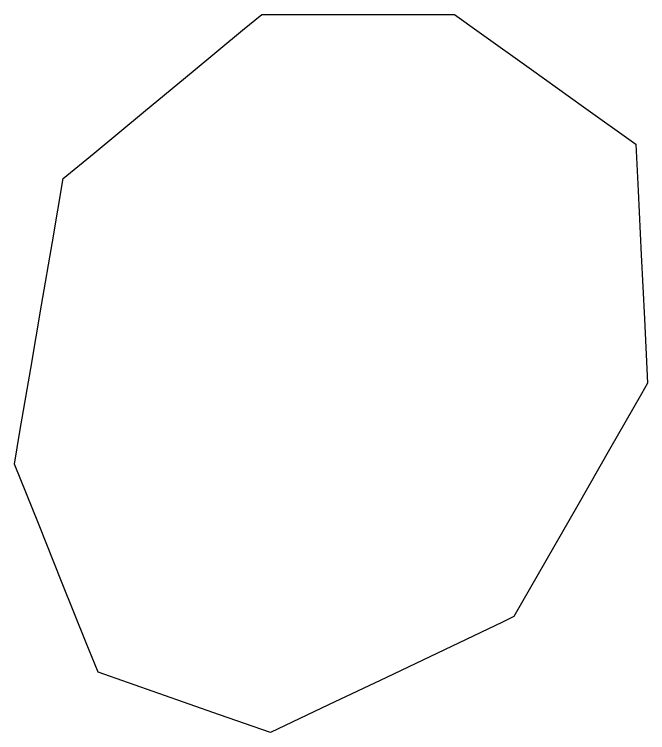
# Model space of a CAD drawing. Header units: millimetres. Extents: x 230 to 3347, y 514 to 5196.
# Drawn here: x 2193.85 to 2203.71, y 2869.81 to 2880.99 of the extents above; entities that cross this region are included whole.
import ezdxf

# ---------------------------------------------------------------- set-up
doc = ezdxf.new("R2010")
doc.units = ezdxf.units.MM
doc.layers.add('ALL_HOLES', color=1, linetype='Continuous')
doc.layers.add('OUTLINE_ISLAND_01_HOLE_155', color=1, linetype='Continuous')

msp = doc.modelspace()

# ---------------------------------------------------------------- linework, layer by layer
at = {"layer": 'ALL_HOLES'}
msp.add_lwpolyline([(2197.6988, 2880.9943), (2198.6988, 2880.9943), (2199.6988, 2880.9943), (2200.6988, 2880.9943), (2201.083, 2880.719), (2201.8958, 2880.1365), (2202.7086, 2879.5539), (2203.5215, 2878.9714), (2203.5573, 2878.2482), (2203.6068, 2877.2495), (2203.6562, 2876.2507), (2203.7057, 2875.2519), (2203.611, 2875.0863), (2203.1146, 2874.2182), (2202.6181, 2873.3501), (2202.1217, 2872.4821), (2201.6253, 2871.614), (2201.4483, 2871.5295), (2200.5458, 2871.0989), (2199.6432, 2870.6683), (2198.7407, 2870.2377), (2197.8382, 2869.8071), (2197.0402, 2870.0869), (2196.0965, 2870.4178), (2195.1529, 2870.7487), (2194.9686, 2871.2072), (2194.5956, 2872.135), (2194.2226, 2873.0629), (2193.8497, 2873.9907), (2193.9361, 2874.4952), (2194.105, 2875.4808), (2194.2738, 2876.4664), (2194.4427, 2877.4521), (2194.6115, 2878.4377), (2195.0903, 2878.8342), (2195.8605, 2879.472), (2196.6307, 2880.1098), (2197.4009, 2880.7475)], close=True, dxfattribs=at)
at = {"layer": 'OUTLINE_ISLAND_01_HOLE_155'}
msp.add_lwpolyline([(2197.6988, 2880.9943), (2198.6988, 2880.9943), (2199.6988, 2880.9943), (2200.6988, 2880.9943), (2201.083, 2880.719), (2201.8958, 2880.1365), (2202.7086, 2879.5539), (2203.5215, 2878.9714), (2203.5573, 2878.2482), (2203.6068, 2877.2495), (2203.6562, 2876.2507), (2203.7057, 2875.2519), (2203.611, 2875.0863), (2203.1146, 2874.2182), (2202.6181, 2873.3501), (2202.1217, 2872.4821), (2201.6253, 2871.614), (2201.4483, 2871.5295), (2200.5458, 2871.0989), (2199.6432, 2870.6683), (2198.7407, 2870.2377), (2197.8382, 2869.8071), (2197.0402, 2870.0869), (2196.0965, 2870.4178), (2195.1529, 2870.7487), (2194.9686, 2871.2072), (2194.5956, 2872.135), (2194.2226, 2873.0629), (2193.8497, 2873.9907), (2193.9361, 2874.4952), (2194.105, 2875.4808), (2194.2738, 2876.4664), (2194.4427, 2877.4521), (2194.6115, 2878.4377), (2195.0903, 2878.8342), (2195.8605, 2879.472), (2196.6307, 2880.1098), (2197.4009, 2880.7475)], close=True, dxfattribs=at)

doc.saveas('drawing.dxf')
